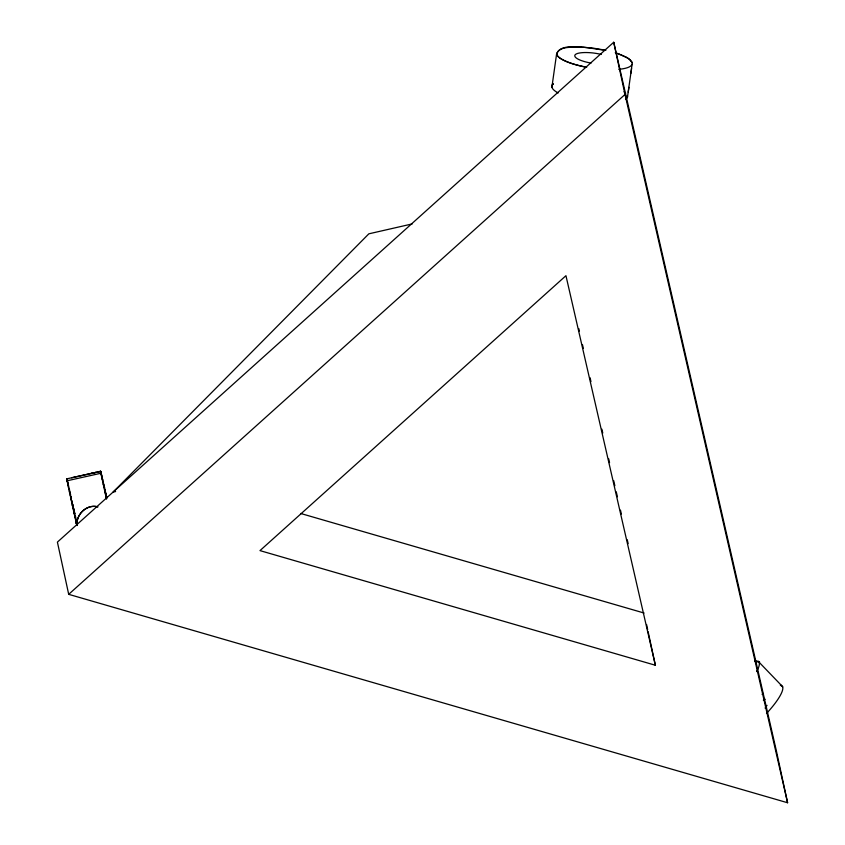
<?xml version="1.0" encoding="UTF-8"?>
<svg xmlns="http://www.w3.org/2000/svg" width="845" height="845" viewBox="0 0 845 845"><rect width="100%" height="100%" fill="white"/><g stroke="black" fill="none" stroke-linecap="round" stroke-linejoin="round"><path stroke-width="1.27" d="M100.988 473.39L100.618 471.32L71.624 477.774M67.41 482.189L66.787 478.851L100.661 471.373L101.051 472.841M553.084 84.004L551.901 85.525L551.859 87.426L556.549 54.26C559.559 45.028 574.082 47.848 582.078 47.204M630.888 73.335L631.574 68.487M627.434 97.418L632.123 64.252M628.226 92.179L628.912 87.32M553.274 83.845L551.88 85.577L551.859 87.426M613.723 42.25L57.407 542.11L68.698 594.331L787.593 802.75L776.301 750.529L613.723 42.25L625.015 94.471L787.593 802.75M68.698 594.331L625.015 94.471M762.116 694.41L763.479 693.396M412.212 223.914L368.853 233.822L113.04 492.128L115.596 491.547M90.964 473.475L95.791 472.397M68.022 485.167L67.125 480.773L100.956 473.242L100.639 471.341L101.358 474.087M98.21 471.859L100.629 471.32M754.828 661.149C757.976 660.41 763.88 663.652 754.733 661.17M582.923 47.235L592.239 48.017M780.326 685.137L782.766 686.816L758.24 661.339M593.158 48.133L605.865 50.277M605.126 50.119C595.017 49.739 560.436 40.254 556.549 54.26M97.545 506.789C86.739 504.011 76.198 514.288 76.927 524.988M97.957 506.894C86.929 503.726 75.944 514.373 76.948 525.347M300.651 513.464L644.08 613.026M655.371 665.247L259.985 550.613L565.949 275.692L655.371 665.247L648.115 631.68M615.276 52.728L616.839 53.224M615.551 52.812L626.356 57.196L630.359 59.974L632.123 62.477L628.701 58.632L620.505 54.524M617.6 53.478L619.807 54.26M780.843 685.2L781.741 685.517M67.146 480.076L66.797 478.851L67.526 481.618M624.011 91.799L625.67 93.13M104.643 489.371L104.864 490.163M77.011 525.537L75.564 518.946M104.748 490.005L104.643 489.371L105.741 493.85M71.033 497.694L70.822 496.923L71.339 498.941M101.125 473.115L101.749 475.703M67.294 480.647L68.022 483.689M70.917 497.536L70.811 496.902L71.16 498.201M101.453 474.457L102.731 479.897M105.065 490.966L105.234 491.653M67.621 481.988L67.811 482.801M71.233 498.497L71.392 499.184M101.97 476.633L102.329 478.185M105.319 492.043L105.519 492.899M68.498 485.717L68.255 484.66L68.899 487.428M102.615 479.39L103.312 482.411M105.678 493.543L106.385 496.638M69.184 488.653L69.48 489.942M71.836 501.074L72.279 502.986M578.793 328.589L579.364 331.06M582.48 344.665L583.335 348.372M590.074 377.747L590.961 381.613M601.883 429.175L602.77 433.031M608.664 458.75L609.551 462.606M613.681 480.604L614.864 485.748M616.259 491.832L617.399 496.775M620.473 510.169L621.36 514.035M627.265 539.744L628.141 543.599M103.196 481.903L104.104 485.843M69.364 489.435L69.786 491.272M69.945 491.959L70.272 493.374M103.829 484.65L104.6 488.019M104.495 487.565L105.192 490.618M106.533 497.261L106.671 497.885M106.301 496.268L106.65 497.779M69.998 492.181L70.663 495.096M70.895 496.121L71.36 498.149M72.469 503.8L73.177 506.884M105.107 490.258L106.607 496.871M71.276 497.789L71.455 498.592M72.015 501.032L72.195 501.856M73.43 508.014L73.906 510.126L73.747 509.408M76.335 522.39L76.958 525.157M106.407 495.973L106.871 498.054M72.754 504.328L73.04 505.585M73.631 508.215L74.022 509.936M74.17 511.309L74.677 513.57M76.546 523.467L76.906 525.083A17.449 16.742 -11.8 0 1 76.726 524.671L76.187 521.861L76.853 525.284L76.039 521.777M74.265 511.056L74.814 513.496M75.427 516.253L75.638 517.182M74.666 513.528L74.835 514.246M75.089 515.418L75.511 517.309M74.909 516.041L75.564 518.988M73.959 512.44L76.399 523.298M76.05 519.062L76.472 520.942M77.085 523.71L77.286 524.618M75.501 517.235L75.67 517.996M75.944 519.242L76.367 521.175M73.874 511.341L74.74 515.281M72.385 505.289L74.275 513.866M104.717 490.924L106.523 499.141M76.346 521.048L76.504 521.809M76.789 523.066L77.191 524.903M73.24 508.479L73.895 511.468M70.885 498.455L72.691 506.683M106.322 497.504L106.47 498.159M103.977 487.523L105.012 492.286M77.159 524.756L77.307 525.463M72.49 505.035L73.082 507.76M70.146 495.064L71.181 499.817M646.562 624.487L647.661 629.588M105.836 495.233L106.502 498.339M103.206 483.942L104.03 487.755M72.005 502.764L72.67 505.87M69.374 491.473L70.198 495.286M105.551 493.913L105.931 495.677M102.52 480.773L103.386 484.808M71.719 501.444L72.1 503.208M68.688 488.304L69.554 492.339M105.688 494.568L105.044 491.515M102.171 479.083L102.815 482.115M71.857 502.099L71.212 499.046M68.329 486.614L68.984 489.646M101.844 477.573L102.298 479.717M68.012 485.104L68.466 487.259M101.865 477.636L100.956 473.242M101.4 475.418L101.569 476.231M67.568 482.949L67.737 483.762M105.107 491.79L104.78 490.216M71.276 499.321L70.948 497.747M104.981 491.198L104.653 489.477M101.242 474.658L101.104 473.982M71.149 498.73L70.98 497.895M67.125 480.773L66.787 478.883M76.314 522.823L76.187 521.861M759.148 662.734A38.595 8.936 -44.2 0 1 756.602 671.595M782.65 686.922A38.595 8.936 -44.2 0 1 766.489 713.497M767.017 705.332A19.953 4.616 -44.2 0 1 765.084 708.078M763.352 700.125A19.953 4.616 -44.2 0 1 765.169 699.216M586.705 67.262A38.553 9.939 8 0 1 556.697 54.281A38.532 9.929 8 0 0 585.268 66.977M558.196 92.95A38.543 9.855 8 0 1 552.017 87.436M631.954 62.456A38.585 9.939 8.1 0 1 618.783 69.322M627.275 95.559A38.585 9.95 8 0 1 625.617 99.404M591.046 63.09A19.921 5.133 8 0 1 574.864 56.256A19.953 5.144 8 0 1 592.598 52.918A19.921 5.133 8.1 0 1 601.302 54.418"/></g></svg>
